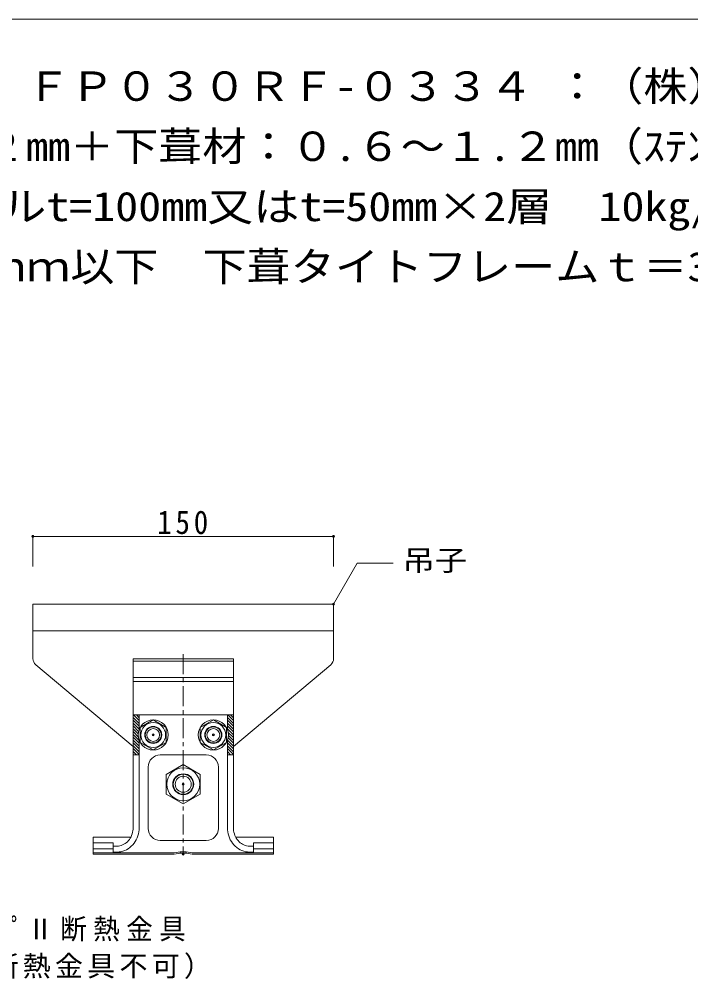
# Model space of a CAD drawing. Units: millimetres, scale not verified. Extents: x -1135 to 443, y -817 to 1523.
# Drawn here: x -836.5 to -501.5, y -177.6 to 302.6 of the extents above; entities that cross this region are included whole.
import ezdxf
from ezdxf.enums import TextEntityAlignment as Align

# ---------------------------------------------------------------- set-up
doc = ezdxf.new("R2010")
doc.units = ezdxf.units.MM
doc.header["$LTSCALE"] = 2
doc.header["$PDMODE"] = 32
doc.header["$PDSIZE"] = 1
doc.linetypes.add('CHAIN1', pattern=[8, 5, -1, 1, -1])
doc.layers.add('0-1', color=3, linetype='Continuous', lineweight=18)
doc.styles.add('ＭＳ ゴシック', font='')
doc.styles.get('ＭＳ ゴシック').set_extended_font_data('MS Gothic')

msp = doc.modelspace()

# ---------------------------------------------------------------- linework, layer by layer
at = {"layer": '0-1', "color": 2}
msp.add_line((-1134.243, 302.641), (442.646, 302.641), dxfattribs=at)
at = {"layer": '0-1', "color": 7}
for p, q in [((-829.645, 29.632), (-829.645, 44.632)), ((-829.645, 44.632), (-679.645, 44.632)), ((-679.645, 29.632), (-679.645, 44.632)), ((-679.645, 10.752), (-667.837, 31.202)), ((-649.96, 31.202), (-667.837, 31.202)), ((-679.645, 10.752), (-829.645, 10.752)), ((-829.645, 10.752), (-829.645, -16.353)), ((-679.645, -16.353), (-679.645, 10.752)), ((-679.645, -2.467), (-829.645, -2.467)), ((-828.216, -19.417), (-779.645, -60.173)), ((-681.074, -19.417), (-729.645, -60.173))]:
    msp.add_line(p, q, dxfattribs=at)
at = {"layer": '0-1', "color": 7, "linetype": 'CHAIN1'}
msp.add_line((-754.645, -14.094), (-754.645, -113.968), dxfattribs=at)
at = {"layer": '0-1'}
for p, q in [((-779.645, -16.447), (-779.645, -44.447)), ((-779.645, -16.447), (-729.645, -16.447)), ((-779.645, -17.554), (-729.645, -17.554)), ((-729.645, -16.447), (-729.645, -44.447)), ((-779.645, -25.728), (-729.645, -25.728)), ((-779.645, -27.736), (-729.645, -27.736)), ((-776.645, -48.69), (-779.645, -45.689)), ((-776.645, -50.104), (-779.645, -47.104)), ((-776.645, -47.275), (-779.473, -44.447)), ((-776.645, -45.861), (-778.059, -44.447)), ((-754.645, -44.447), (-776.645, -44.447)), ((-776.645, -51.754), (-776.645, -44.447)), ((-754.645, -44.447), (-732.645, -44.447)), ((-732.645, -51.754), (-732.645, -44.447)), ((-729.645, -48.69), (-732.645, -45.689)), ((-729.645, -50.104), (-732.645, -47.104)), ((-729.645, -47.275), (-732.473, -44.447)), ((-729.645, -45.861), (-731.059, -44.447)), ((-776.645, -51.518), (-779.645, -48.518)), ((-776.927, -52.651), (-779.645, -49.932)), ((-777.123, -53.869), (-779.645, -51.346)), ((-777.095, -55.311), (-779.645, -52.761)), ((-729.645, -51.518), (-732.645, -48.518)), ((-729.645, -52.932), (-732.645, -49.932)), ((-729.645, -54.347), (-732.645, -51.346)), ((-776.645, -57.175), (-779.645, -54.175)), ((-776.645, -58.589), (-779.645, -55.589)), ((-776.645, -60.003), (-779.645, -57.003)), ((-776.645, -100.637), (-776.645, -57.14)), ((-732.645, -100.637), (-732.645, -57.14)), ((-729.645, -60.003), (-732.608, -57.04)), ((-729.645, -58.589), (-732.295, -55.939)), ((-729.645, -55.761), (-732.258, -53.147)), ((-729.645, -57.175), (-732.148, -54.672)), ((-776.645, -61.417), (-779.645, -58.417)), ((-776.645, -62.832), (-779.645, -59.832)), ((-776.645, -64.246), (-779.645, -61.246)), ((-729.645, -61.417), (-732.645, -58.417)), ((-729.645, -62.832), (-732.645, -59.832)), ((-729.645, -64.246), (-732.645, -61.246)), ((-778, -64.305), (-779.645, -62.66)), ((-779.414, -64.305), (-779.645, -64.074)), ((-779.645, -64.305), (-779.645, -100.637)), ((-776.645, -64.305), (-779.645, -64.305)), ((-766.145, -64.447), (-754.645, -64.447)), ((-743.145, -64.447), (-754.645, -64.447)), ((-731, -64.305), (-732.645, -62.66)), ((-732.414, -64.305), (-732.645, -64.074)), ((-732.645, -64.305), (-729.645, -64.305)), ((-729.645, -64.305), (-729.645, -100.637)), ((-772.145, -70.447), (-772.145, -101.065)), ((-737.145, -70.447), (-737.145, -101.065)), ((-759.895, -78.63), (-759.895, -79.047)), ((-749.395, -78.63), (-749.395, -79.047)), ((-799.645, -105.427), (-799.645, -113.968)), ((-780.808, -105.427), (-799.645, -105.427)), ((-728.482, -105.427), (-709.645, -105.427)), ((-789.645, -108.32), (-799.645, -108.32)), ((-789.645, -108.32), (-789.645, -112.878)), ((-787.645, -109.887), (-789.645, -109.887)), ((-766.145, -107.065), (-754.645, -107.065)), ((-743.145, -107.065), (-754.645, -107.065)), ((-721.645, -109.887), (-719.645, -109.887)), ((-719.645, -108.32), (-719.645, -112.878)), ((-719.645, -108.32), (-709.645, -108.32)), ((-789.645, -111.311), (-799.645, -111.311)), ((-799.645, -113.274), (-760.145, -113.274)), ((-799.645, -113.968), (-760.145, -113.968)), ((-787.645, -112.878), (-789.645, -112.878)), ((-756.145, -112.774), (-754.645, -112.774)), ((-753.145, -112.774), (-754.645, -112.774)), ((-709.645, -113.274), (-749.145, -113.274)), ((-721.645, -112.878), (-719.645, -112.878)), ((-719.645, -111.311), (-709.645, -111.311))]:
    msp.add_line(p, q, dxfattribs=at)
for points in [[(-776.645, -44.447), (-779.645, -44.447), (-779.645, -64.305)], [(-732.645, -44.447), (-729.645, -44.447), (-729.645, -64.305)], [(-779.645, -100.637), (-779.675, -101.443), (-779.766, -102.243), (-779.918, -103.031), (-780.127, -103.8), (-780.394, -104.546), (-780.717, -105.262), (-781.092, -105.942), (-781.517, -106.583), (-781.988, -107.178), (-782.503, -107.723), (-783.056, -108.214), (-783.645, -108.648), (-784.264, -109.02), (-784.909, -109.329), (-785.574, -109.572), (-786.256, -109.747), (-786.948, -109.852), (-787.645, -109.887)], [(-776.645, -100.637), (-776.687, -101.703), (-776.812, -102.762), (-777.02, -103.805), (-777.308, -104.823), (-777.676, -105.81), (-778.119, -106.757), (-778.634, -107.658), (-779.218, -108.505), (-779.867, -109.292), (-780.574, -110.014), (-781.336, -110.664), (-782.145, -111.238), (-782.996, -111.731), (-783.883, -112.139), (-784.798, -112.461), (-785.735, -112.692), (-786.686, -112.831), (-787.645, -112.878)], [(-732.645, -100.637), (-732.603, -101.703), (-732.478, -102.762), (-732.27, -103.805), (-731.982, -104.823), (-731.614, -105.81), (-731.171, -106.757), (-730.656, -107.658), (-730.071, -108.505), (-729.423, -109.292), (-728.716, -110.014), (-727.954, -110.664), (-727.145, -111.238), (-726.294, -111.731), (-725.407, -112.139), (-724.492, -112.461), (-723.555, -112.692), (-722.604, -112.831), (-721.645, -112.878)], [(-729.645, -100.637), (-729.614, -101.443), (-729.523, -102.243), (-729.372, -103.031), (-729.163, -103.8), (-728.895, -104.546), (-728.573, -105.262), (-728.198, -105.942), (-727.773, -106.583), (-727.302, -107.178), (-726.787, -107.723), (-726.234, -108.214), (-725.645, -108.648), (-725.026, -109.02), (-724.381, -109.329), (-723.716, -109.572), (-723.034, -109.747), (-722.342, -109.852), (-721.645, -109.887)], [(-709.645, -105.427), (-709.645, -113.968), (-749.145, -113.968)], [(-756.145, -112.774), (-756.145, -113.467), (-754.645, -113.467)], [(-753.145, -112.774), (-753.145, -113.467), (-754.645, -113.467)]]:
    msp.add_lwpolyline(points, dxfattribs=at)
for points in [[(-769.645, -46.941), (-763.145, -50.694), (-763.145, -58.2), (-769.645, -61.953), (-776.145, -58.2), (-776.145, -50.694)], [(-739.645, -46.941), (-733.145, -50.694), (-733.145, -58.2), (-739.645, -61.953), (-746.145, -58.2), (-746.145, -50.694)], [(-754.645, -69.232), (-763.145, -74.139), (-763.145, -83.954), (-754.645, -88.862), (-746.145, -83.954), (-746.145, -74.139)]]:
    msp.add_lwpolyline(points, close=True, dxfattribs=at)
for centre, radius in [((-769.645, -54.447), 7.5), ((-739.645, -54.447), 7.5), ((-769.645, -54.447), 6.2), ((-769.645, -54.447), 4.25), ((-769.645, -54.447), 4), ((-769.645, -54.447), 3.2), ((-739.645, -54.447), 6.2), ((-739.645, -54.447), 4.25), ((-739.645, -54.447), 4), ((-739.645, -54.447), 3.2), ((-754.645, -79.047), 8.2), ((-754.645, -79.047), 5), ((-754.645, -79.047), 4)]:
    msp.add_circle(centre, radius, dxfattribs=at)
at = {"layer": '0-1', "color": 7}
for centre, start, end in [((-825.645, -16.353), 180, 230), ((-683.645, -16.353), 310.00002, 0.00002)]:
    msp.add_arc(centre, 4, start, end, dxfattribs=at)
at = {"layer": '0-1'}
for centre, radius, start, end in [((-766.145, -70.447), 6, 90.00002, 180), ((-743.145, -70.447), 6, 0.00002, 90.00002), ((-754.645, -79.098), 5.25, 0.00002, 180), ((-754.645, -78.996), 5.25, 180.00002, 0.00002), ((-766.145, -101.065), 6, 180, 270), ((-743.145, -101.065), 6, 270.00002, 0.00002), ((-760.613, -93.28), 20, 271.34103, 282.90901), ((-760.613, -93.973), 20, 271.34103, 282.90901), ((-748.677, -93.28), 20, 257.091, 268.65898), ((-748.677, -93.973), 20, 257.091, 268.65898)]:
    msp.add_arc(centre, radius, start, end, dxfattribs=at)
for p in [(-829.645, 44.632), (-679.645, 44.632), (-679.645, 10.752)]:
    msp.add_point(p, dxfattribs=at)
at = {"layer": '0-1', "color": 7}
for p in [(-769.645, -54.447), (-739.645, -54.447), (-754.645, -79.047), (-754.645, -113.968)]:
    msp.add_point(p, dxfattribs=at)

# ---------------------------------------------------------------- texts
at = {"layer": '0-1', "color": 2, "style": 'ＭＳ ゴシック'}
for s, height, width, p in [('屋根３０分耐火認定\u3000ＦＰ０３０ＲＦ-０３３４ ：（株）小池弥太郎商店\u3000自社取得', 14.66, 1.1, (-1052.96, 257.537)), ('上葺材：０.８～１.２mm＋下葺材：０.６～１.２mm（ｽﾃﾝﾚｽ鋼板不可）', 14.66, 1.1, (-1052.96, 227.537)), ('断熱材：グラスウールt=100mm又はt=50mm×2層\u300010kg/ｍ\u3000以上', 14.66, 1.15, (-1052.96, 197.536)), ('最大梁間：４０００ｍｍ以下\u3000下葺タイトフレームｔ＝3.2mm', 14.66, 1.1, (-1052.96, 167.536)), ('吊子', 10.26, 1.15, (-645.223, 24.445))]:
    msp.add_text(s, height=height, dxfattribs=dict(at, width=width)).set_placement(p, align=Align.BOTTOM_LEFT)
at = {"layer": '0-1', "color": 2, "attachment_point": 7, "style": 'ＭＳ ゴシック'}
for s, insert, char_height in [('\\T1.27;\\W0.9;150', (-767.645, 45.631), 11.73), ('\\T1.24;\\W0.95;ｽｰﾊﾟｰｸﾞﾘｯﾌﾟⅡ断熱金具', (-923.272, -157.582), 10.26), ('\\T1.15;(スライド断熱金具不可）', (-923.272, -177.582), 10.26)]:
    msp.add_mtext(s, dxfattribs=dict(at, insert=insert, char_height=char_height))

doc.saveas('drawing.dxf')
